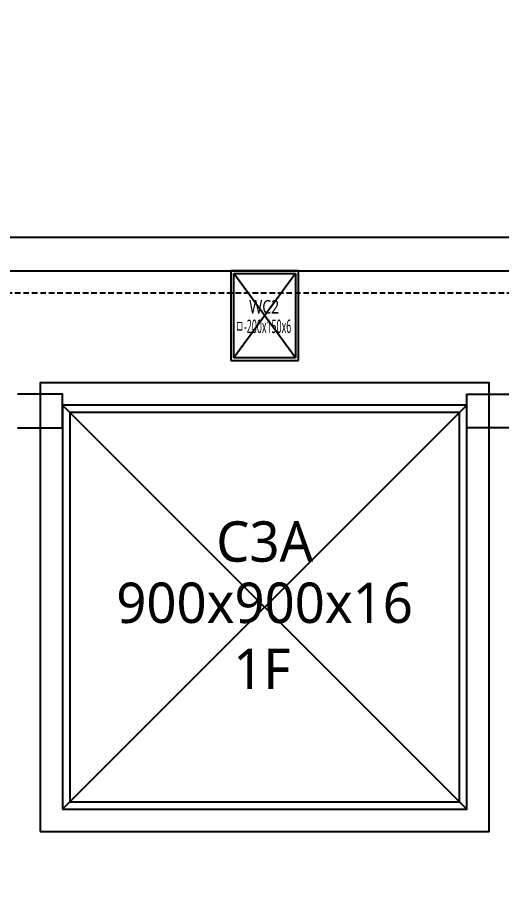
# Model space of a CAD drawing. Header units: millimetres. Extents: x 13515 to 183937, y -33900 to -660.
# Drawn here: x 121538.65 to 121555.51, y -19641.89 to -19611.17 of the extents above; entities that cross this region are included whole.
import ezdxf
from ezdxf.enums import TextEntityAlignment as Align

# ---------------------------------------------------------------- set-up
doc = ezdxf.new("R2010")
doc.units = ezdxf.units.MM
doc.header["$LTSCALE"] = 100
doc.header["$MEASUREMENT"] = 0
doc.header["$PDSIZE"] = -10
doc.linetypes.add('HIDDEN2', pattern=[0.1875, 0.125, -0.0625])
doc.layers.get('0').update_dxf_attribs({"linetype": 'CONTINUOUS'})
doc.layers.get('Defpoints').update_dxf_attribs({"color": 171, "linetype": 'CONTINUOUS'})
doc.layers.add('#프레임 라인', color=189, linetype='CONTINUOUS', plot=False)
for name, color, linetype in [('ELE9', 9, 'CONTINUOUS'), ('FIN(패널-T75 글라스울)', 6, 'CONTINUOUS'), ('h COLUMN', 252, 'CONTINUOUS')]:
    doc.layers.add(name, color=color, linetype=linetype)
doc.styles.add('TE', font='malgun_0.ttf')

# ---------------------------------------------------------------- blocks, each defined once
blk = doc.blocks.new('*U142')
at = {"color": 0, "linetype": 'ByBlock'}
for p, q in [((100, 75), (-100, 75)), ((-100, 75), (-100, -75)), ((-94, 69), (94, 69)), ((-94, -69), (-94, 69)), ((94, 69), (94, -69)), ((100, -75), (100, 75)), ((-100, -75), (100, -75)), ((94, -69), (-94, -69))]:
    blk.add_line(p, q, dxfattribs=at)
at = {"layer": 'Defpoints'}
blk.add_point((0, 0), dxfattribs=at)
blk = doc.blocks.new('WC2')
at = {"layer": 'h COLUMN', "ltscale": 0.1}
for p, q in [((69, -94), (-69, 94)), ((69, 94), (-69, -94))]:
    blk.add_line(p, q, dxfattribs=at)
at = {"layer": 'h COLUMN', "ltscale": 0.1, "rotation": 90}
blk.add_blockref('*U142', (0, 0), dxfattribs=at)
at = {"layer": 'Defpoints', "style": 'TE'}
for s, width, p in [('WC2', 0.8, (-34.4, 19.4)), ('ㅁ-200x150x6', 0.5, (-65.3, -24))]:
    blk.add_text(s, height=30, dxfattribs=dict(at, width=width)).set_placement(p, align=Align.MIDDLE_LEFT)
blk = doc.blocks.new('지상1층 WC 배치')
at = {"ltscale": 10000}
blk.add_blockref('WC2', (203700, -26650), dxfattribs=at)
blk = doc.blocks.new('C3A-1F')
at = {"layer": '#프레임 라인', "ltscale": 0.1}
blk.add_lwpolyline([(-500, -500), (500, -500), (500, 500), (-500, 500)], close=True, dxfattribs=at)
for points in [[(-450, -450), (450, -450), (450, 450), (-450, 450)], [(-434, -434), (434, -434), (434, 434), (-434, 434)]]:
    blk.add_lwpolyline(points, close=True)
at = {"layer": 'Defpoints', "ltscale": 10000}
for p, q in [((-450, -450), (450, 450)), ((450, -450), (-450, 450))]:
    blk.add_line(p, q, dxfattribs=at)
at = {"layer": 'Defpoints', "style": 'TE'}
for s, p in [('C3A', (0.1, 101.5)), ('900x900x16', (-0.1, -35.1)), ('1F', (-6, -182.3))]:
    blk.add_text(s, height=90, dxfattribs=at).set_placement(p, align=Align.CENTER)
blk = doc.blocks.new('A$Ca9da7916')
at = {"layer": 'FIN(패널-T75 글라스울)'}
for p, q in [((227, 10050), (227, 11000)), ((302, 10125), (302, 11000))]:
    blk.add_line(p, q, dxfattribs=at)
blk = doc.blocks.new('A$C2563bbe5')
at = {"layer": 'FIN(패널-T75 글라스울)'}
for p, q in [((0, 327), (875, 327)), ((0, 252), (950, 252))]:
    blk.add_line(p, q, dxfattribs=at)
blk = doc.blocks.new('FGHJ')
at = {"layer": 'ELE9', "linetype": 'HIDDEN2'}
blk.add_lwpolyline([(37195449.1, 67346.3), (37195449.1, 40346.3), (37042549.1, 40346.3), (37042549.1, 51346.3), (37030449.1, 51346.3), (37030449.1, -38303.7), (37200899.1, -38303.7)], dxfattribs=at)
at = {"layer": 'ELE9', "ltscale": 0.1}
for points in [[(37184449.1, 40046.3), (37184549.1, 40046.3), (37184549.1, 40121.3), (37184449.1, 40121.3)], [(37185549.1, 40046.3), (37185449.1, 40046.3), (37185449.1, 40121.3), (37185549.1, 40121.3)]]:
    blk.add_lwpolyline(points, dxfattribs=at)
at = {"layer": 'ELE9'}
blk.add_blockref('지상1층 WC 배치', (36981299.1, 66946.3), dxfattribs=at)
at = {"layer": 'ELE9', "ltscale": 0.1, "rotation": 270}
blk.add_blockref('A$Ca9da7916', (37173999.1, 40698.3), dxfattribs=at)
at = {"layer": 'ELE9', "ltscale": 0.1, "xscale": -1, "rotation": 180}
blk.add_blockref('A$C2563bbe5', (37184999.1, 40723.3), dxfattribs=at)
at = {"layer": 'ELE9', "ltscale": 0.1}
blk.add_blockref('C3A-1F', (37184999.1, 39646.3), dxfattribs=at)

msp = doc.modelspace()

# ---------------------------------------------------------------- block references
at = {"xscale": 0.01565102769230769, "yscale": 0.01565102769230769, "zscale": 0.01565102769230769}
msp.add_blockref('FGHJ', (-460436.194, -20252.242), dxfattribs=at)

doc.saveas('drawing.dxf')
